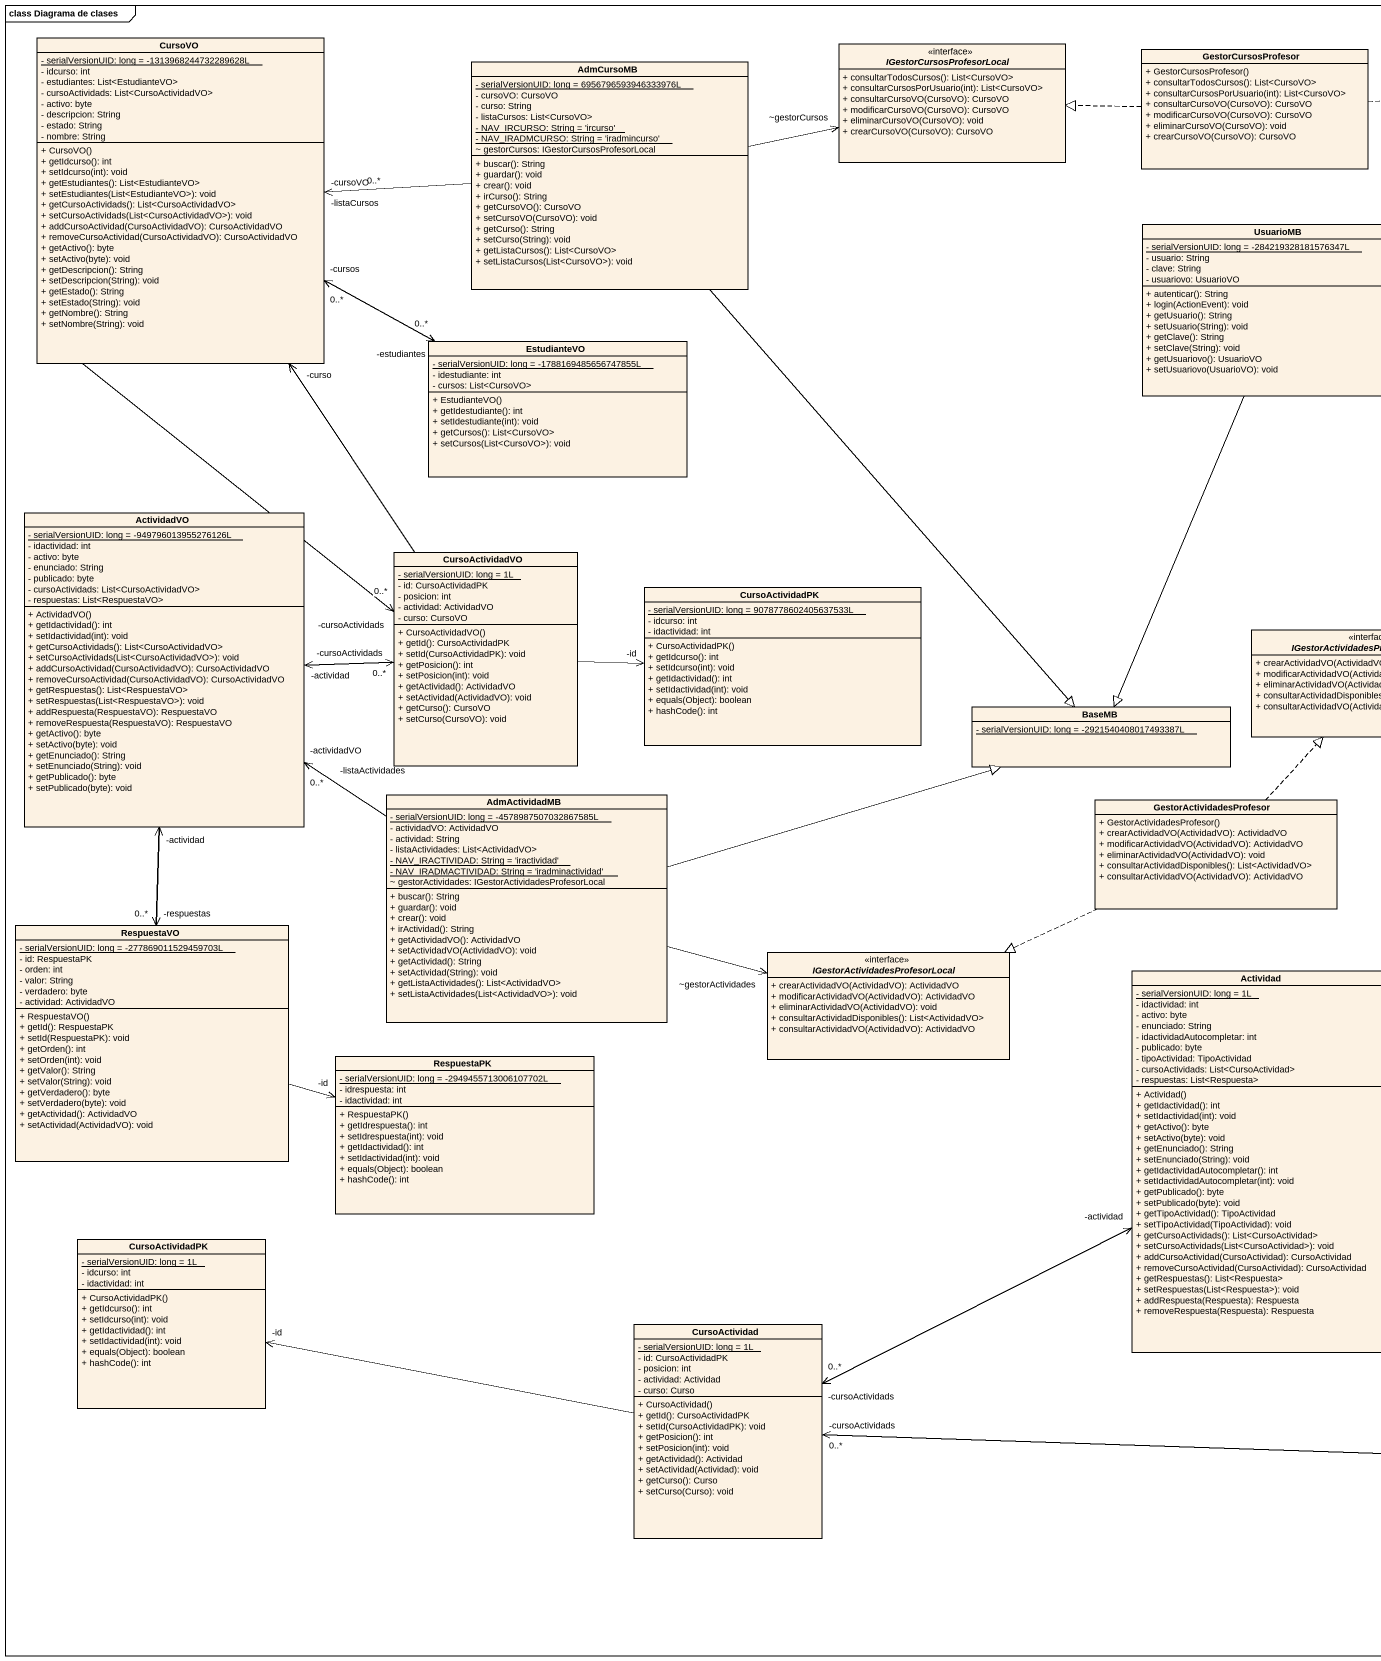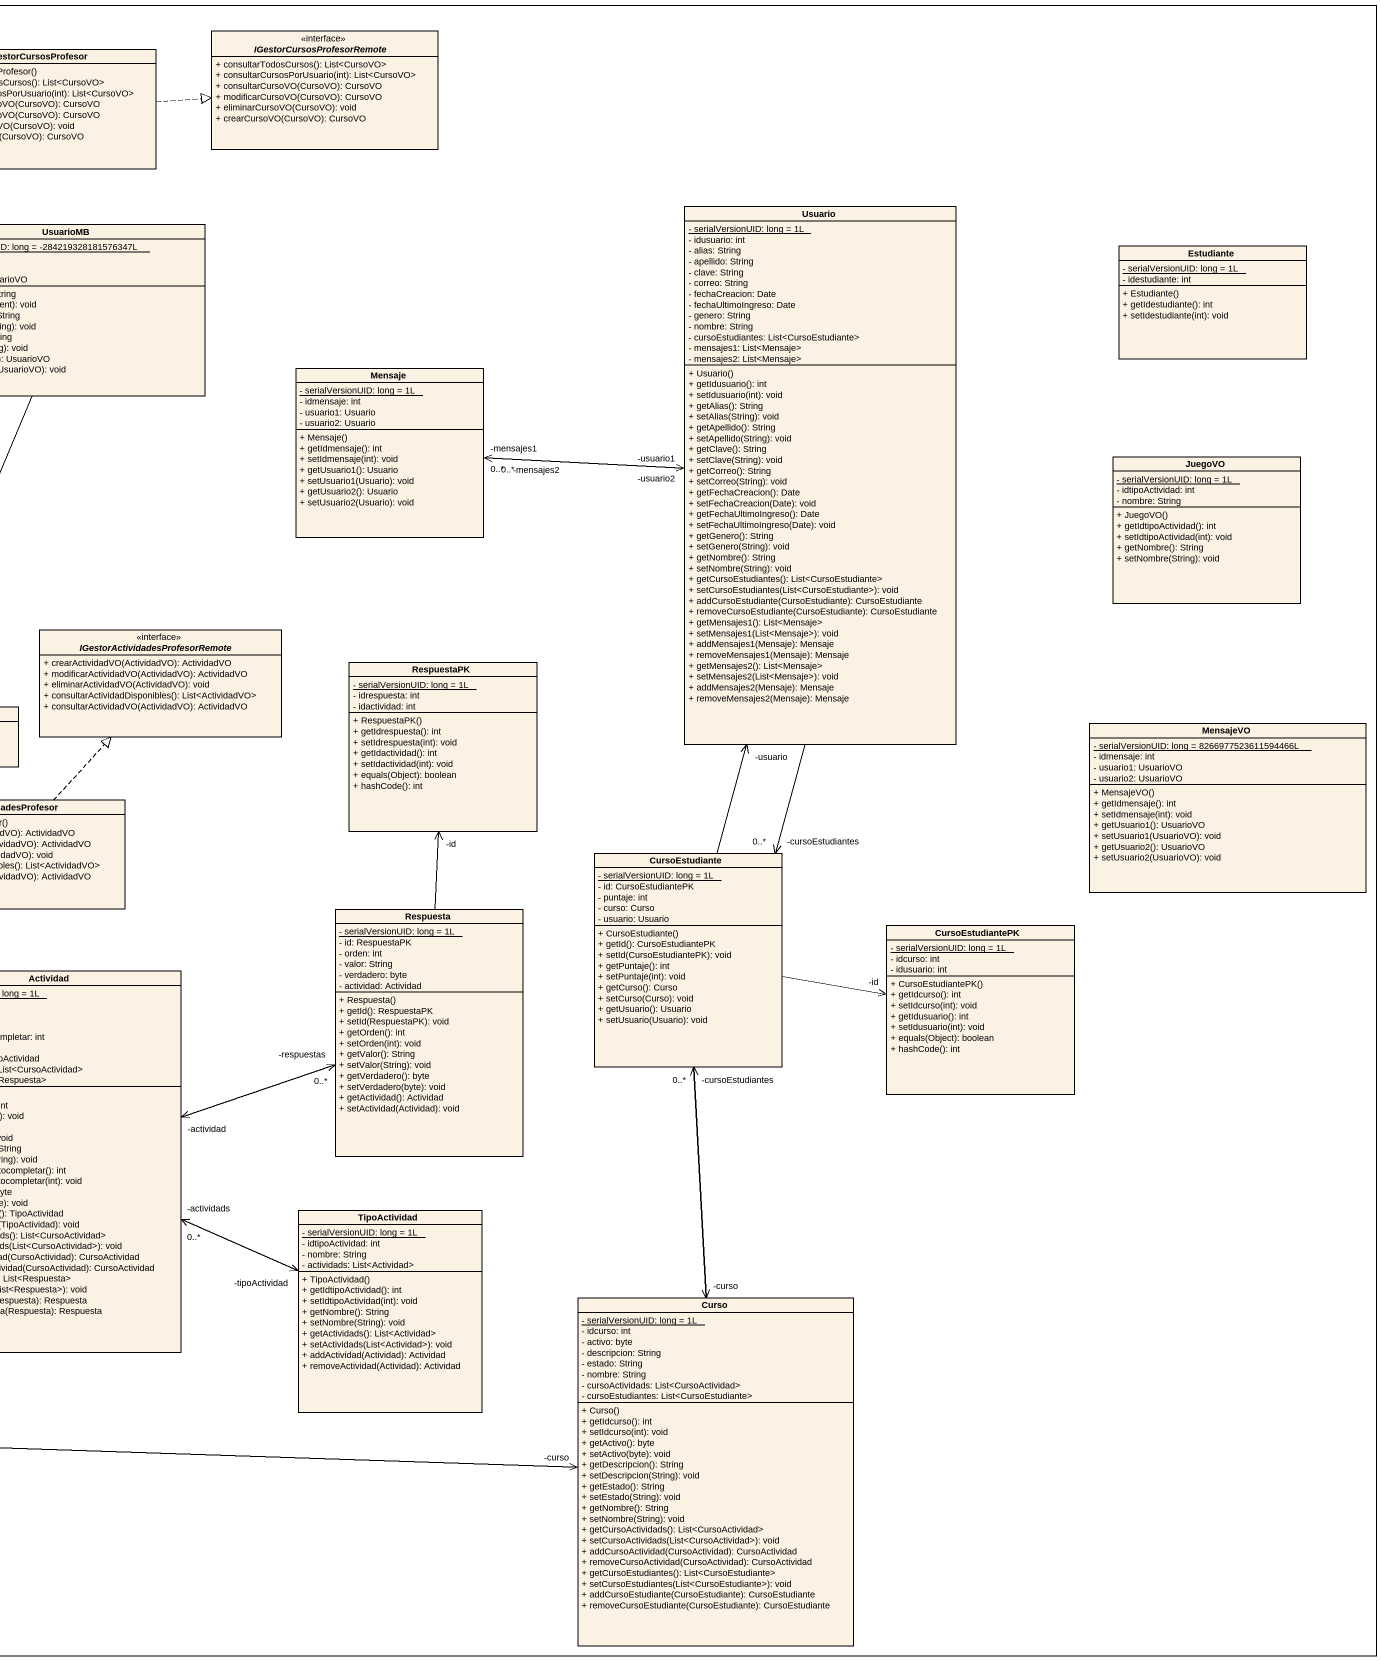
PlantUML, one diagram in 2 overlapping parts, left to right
@startuml
mainframe class Diagrama de clases
hide circle
hide empty members
skinparam classAttributeIconSize 0
class CursoVO {
  {static} - serialVersionUID: long = -1313968244732289628L
  - idcurso: int
  - estudiantes: List<EstudianteVO>
  - cursoActividads: List<CursoActividadVO>
  - activo: byte
  - descripcion: String
  - estado: String
  - nombre: String
  + CursoVO()
  + getIdcurso(): int
  + setIdcurso(int): void
  + getEstudiantes(): List<EstudianteVO>
  + setEstudiantes(List<EstudianteVO>): void
  + getCursoActividads(): List<CursoActividadVO>
  + setCursoActividads(List<CursoActividadVO>): void
  + addCursoActividad(CursoActividadVO): CursoActividadVO
  + removeCursoActividad(CursoActividadVO): CursoActividadVO
  + getActivo(): byte
  + setActivo(byte): void
  + getDescripcion(): String
  + setDescripcion(String): void
  + getEstado(): String
  + setEstado(String): void
  + getNombre(): String
  + setNombre(String): void
}
class AdmCursoMB {
  {static} - serialVersionUID: long = 6956796593946333976L
  - cursoVO: CursoVO
  - curso: String
  - listaCursos: List<CursoVO>
  {static} - NAV_IRCURSO: String = 'ircurso'
  {static} - NAV_IRADMCURSO: String = 'iradmincurso'
  ~ gestorCursos: IGestorCursosProfesorLocal
  + buscar(): String
  + guardar(): void
  + crear(): void
  + irCurso(): String
  + getCursoVO(): CursoVO
  + setCursoVO(CursoVO): void
  + getCurso(): String
  + setCurso(String): void
  + getListaCursos(): List<CursoVO>
  + setListaCursos(List<CursoVO>): void
}
interface IGestorCursosProfesorLocal <<interface>> {
  + consultarTodosCursos(): List<CursoVO>
  + consultarCursosPorUsuario(int): List<CursoVO>
  + consultarCursoVO(CursoVO): CursoVO
  + modificarCursoVO(CursoVO): CursoVO
  + eliminarCursoVO(CursoVO): void
  + crearCursoVO(CursoVO): CursoVO
}
class GestorCursosProfesor {
  + GestorCursosProfesor()
  + consultarTodosCursos(): List<CursoVO>
  + consultarCursosPorUsuario(int): List<CursoVO>
  + consultarCursoVO(CursoVO): CursoVO
  + modificarCursoVO(CursoVO): CursoVO
  + eliminarCursoVO(CursoVO): void
  + crearCursoVO(CursoVO): CursoVO
}
interface IGestorCursosProfesorRemote <<interface>> {
  + consultarTodosCursos(): List<CursoVO>
  + consultarCursosPorUsuario(int): List<CursoVO>
  + consultarCursoVO(CursoVO): CursoVO
  + modificarCursoVO(CursoVO): CursoVO
  + eliminarCursoVO(CursoVO): void
  + crearCursoVO(CursoVO): CursoVO
}
class Usuario {
  {static} - serialVersionUID: long = 1L
  - idusuario: int
  - alias: String
  - apellido: String
  - clave: String
  - correo: String
  - fechaCreacion: Date
  - fechaUltimoIngreso: Date
  - genero: String
  - nombre: String
  - cursoEstudiantes: List<CursoEstudiante>
  - mensajes1: List<Mensaje>
  - mensajes2: List<Mensaje>
  + Usuario()
  + getIdusuario(): int
  + setIdusuario(int): void
  + getAlias(): String
  + setAlias(String): void
  + getApellido(): String
  + setApellido(String): void
  + getClave(): String
  + setClave(String): void
  + getCorreo(): String
  + setCorreo(String): void
  + getFechaCreacion(): Date
  + setFechaCreacion(Date): void
  + getFechaUltimoIngreso(): Date
  + setFechaUltimoIngreso(Date): void
  + getGenero(): String
  + setGenero(String): void
  + getNombre(): String
  + setNombre(String): void
  + getCursoEstudiantes(): List<CursoEstudiante>
  + setCursoEstudiantes(List<CursoEstudiante>): void
  + addCursoEstudiante(CursoEstudiante): CursoEstudiante
  + removeCursoEstudiante(CursoEstudiante): CursoEstudiante
  + getMensajes1(): List<Mensaje>
  + setMensajes1(List<Mensaje>): void
  + addMensajes1(Mensaje): Mensaje
  + removeMensajes1(Mensaje): Mensaje
  + getMensajes2(): List<Mensaje>
  + setMensajes2(List<Mensaje>): void
  + addMensajes2(Mensaje): Mensaje
  + removeMensajes2(Mensaje): Mensaje
}
class UsuarioMB {
  {static} - serialVersionUID: long = -284219328181576347L
  - usuario: String
  - clave: String
  - usuariovo: UsuarioVO
  + autenticar(): String
  + login(ActionEvent): void
  + getUsuario(): String
  + setUsuario(String): void
  + getClave(): String
  + setClave(String): void
  + getUsuariovo(): UsuarioVO
  + setUsuariovo(UsuarioVO): void
}
class Estudiante {
  {static} - serialVersionUID: long = 1L
  - idestudiante: int
  + Estudiante()
  + getIdestudiante(): int
  + setIdestudiante(int): void
}
class EstudianteVO {
  {static} - serialVersionUID: long = -1788169485656747855L
  - idestudiante: int
  - cursos: List<CursoVO>
  + EstudianteVO()
  + getIdestudiante(): int
  + setIdestudiante(int): void
  + getCursos(): List<CursoVO>
  + setCursos(List<CursoVO>): void
}
class Mensaje {
  {static} - serialVersionUID: long = 1L
  - idmensaje: int
  - usuario1: Usuario
  - usuario2: Usuario
  + Mensaje()
  + getIdmensaje(): int
  + setIdmensaje(int): void
  + getUsuario1(): Usuario
  + setUsuario1(Usuario): void
  + getUsuario2(): Usuario
  + setUsuario2(Usuario): void
}
class JuegoVO {
  {static} - serialVersionUID: long = 1L
  - idtipoActividad: int
  - nombre: String
  + JuegoVO()
  + getIdtipoActividad(): int
  + setIdtipoActividad(int): void
  + getNombre(): String
  + setNombre(String): void
}
class ActividadVO {
  {static} - serialVersionUID: long = -949796013955276126L
  - idactividad: int
  - activo: byte
  - enunciado: String
  - publicado: byte
  - cursoActividads: List<CursoActividadVO>
  - respuestas: List<RespuestaVO>
  + ActividadVO()
  + getIdactividad(): int
  + setIdactividad(int): void
  + getCursoActividads(): List<CursoActividadVO>
  + setCursoActividads(List<CursoActividadVO>): void
  + addCursoActividad(CursoActividadVO): CursoActividadVO
  + removeCursoActividad(CursoActividadVO): CursoActividadVO
  + getRespuestas(): List<RespuestaVO>
  + setRespuestas(List<RespuestaVO>): void
  + addRespuesta(RespuestaVO): RespuestaVO
  + removeRespuesta(RespuestaVO): RespuestaVO
  + getActivo(): byte
  + setActivo(byte): void
  + getEnunciado(): String
  + setEnunciado(String): void
  + getPublicado(): byte
  + setPublicado(byte): void
}
class CursoActividadVO {
  {static} - serialVersionUID: long = 1L
  - id: CursoActividadPK
  - posicion: int
  - actividad: ActividadVO
  - curso: CursoVO
  + CursoActividadVO()
  + getId(): CursoActividadPK
  + setId(CursoActividadPK): void
  + getPosicion(): int
  + setPosicion(int): void
  + getActividad(): ActividadVO
  + setActividad(ActividadVO): void
  + getCurso(): CursoVO
  + setCurso(CursoVO): void
}
class CursoActividadPK {
  {static} - serialVersionUID: long = 9078778602405637533L
  - idcurso: int
  - idactividad: int
  + CursoActividadPK()
  + getIdcurso(): int
  + setIdcurso(int): void
  + getIdactividad(): int
  + setIdactividad(int): void
  + equals(Object): boolean
  + hashCode(): int
}
interface "IGestorActividadesProfesorRemote" as IGestorActividadesProfesorRe <<interface>> {
  + crearActividadVO(ActividadVO): ActividadVO
  + modificarActividadVO(ActividadVO): ActividadVO
  + eliminarActividadVO(ActividadVO): void
  + consultarActividadDisponibles(): List<ActividadVO>
  + consultarActividadVO(ActividadVO): ActividadVO
}
class RespuestaPK {
  {static} - serialVersionUID: long = 1L
  - idrespuesta: int
  - idactividad: int
  + RespuestaPK()
  + getIdrespuesta(): int
  + setIdrespuesta(int): void
  + getIdactividad(): int
  + setIdactividad(int): void
  + equals(Object): boolean
  + hashCode(): int
}
class BaseMB {
  {static} - serialVersionUID: long = -2921540408017493387L
}
class MensajeVO {
  {static} - serialVersionUID: long = 8266977523611594466L
  - idmensaje: int
  - usuario1: UsuarioVO
  - usuario2: UsuarioVO
  + MensajeVO()
  + getIdmensaje(): int
  + setIdmensaje(int): void
  + getUsuario1(): UsuarioVO
  + setUsuario1(UsuarioVO): void
  + getUsuario2(): UsuarioVO
  + setUsuario2(UsuarioVO): void
}
class AdmActividadMB {
  {static} - serialVersionUID: long = -4578987507032867585L
  - actividadVO: ActividadVO
  - actividad: String
  - listaActividades: List<ActividadVO>
  {static} - NAV_IRACTIVIDAD: String = 'iractividad'
  {static} - NAV_IRADMACTIVIDAD: String = 'iradminactividad'
  ~ gestorActividades: IGestorActividadesProfesorLocal
  + buscar(): String
  + guardar(): void
  + crear(): void
  + irActividad(): String
  + getActividadVO(): ActividadVO
  + setActividadVO(ActividadVO): void
  + getActividad(): String
  + setActividad(String): void
  + getListaActividades(): List<ActividadVO>
  + setListaActividades(List<ActividadVO>): void
}
class GestorActividadesProfesor {
  + GestorActividadesProfesor()
  + crearActividadVO(ActividadVO): ActividadVO
  + modificarActividadVO(ActividadVO): ActividadVO
  + eliminarActividadVO(ActividadVO): void
  + consultarActividadDisponibles(): List<ActividadVO>
  + consultarActividadVO(ActividadVO): ActividadVO
}
class CursoEstudiante {
  {static} - serialVersionUID: long = 1L
  - id: CursoEstudiantePK
  - puntaje: int
  - curso: Curso
  - usuario: Usuario
  + CursoEstudiante()
  + getId(): CursoEstudiantePK
  + setId(CursoEstudiantePK): void
  + getPuntaje(): int
  + setPuntaje(int): void
  + getCurso(): Curso
  + setCurso(Curso): void
  + getUsuario(): Usuario
  + setUsuario(Usuario): void
}
class Respuesta {
  {static} - serialVersionUID: long = 1L
  - id: RespuestaPK
  - orden: int
  - valor: String
  - verdadero: byte
  - actividad: Actividad
  + Respuesta()
  + getId(): RespuestaPK
  + setId(RespuestaPK): void
  + getOrden(): int
  + setOrden(int): void
  + getValor(): String
  + setValor(String): void
  + getVerdadero(): byte
  + setVerdadero(byte): void
  + getActividad(): Actividad
  + setActividad(Actividad): void
}
class RespuestaVO {
  {static} - serialVersionUID: long = -277869011529459703L
  - id: RespuestaPK
  - orden: int
  - valor: String
  - verdadero: byte
  - actividad: ActividadVO
  + RespuestaVO()
  + getId(): RespuestaPK
  + setId(RespuestaPK): void
  + getOrden(): int
  + setOrden(int): void
  + getValor(): String
  + setValor(String): void
  + getVerdadero(): byte
  + setVerdadero(byte): void
  + getActividad(): ActividadVO
  + setActividad(ActividadVO): void
}
interface "IGestorActividadesProfesorLocal" as IGestorActividadesProfesorLo <<interface>> {
  + crearActividadVO(ActividadVO): ActividadVO
  + modificarActividadVO(ActividadVO): ActividadVO
  + eliminarActividadVO(ActividadVO): void
  + consultarActividadDisponibles(): List<ActividadVO>
  + consultarActividadVO(ActividadVO): ActividadVO
}
class CursoEstudiantePK {
  {static} - serialVersionUID: long = 1L
  - idcurso: int
  - idusuario: int
  + CursoEstudiantePK()
  + getIdcurso(): int
  + setIdcurso(int): void
  + getIdusuario(): int
  + setIdusuario(int): void
  + equals(Object): boolean
  + hashCode(): int
}
class Actividad {
  {static} - serialVersionUID: long = 1L
  - idactividad: int
  - activo: byte
  - enunciado: String
  - idactividadAutocompletar: int
  - publicado: byte
  - tipoActividad: TipoActividad
  - cursoActividads: List<CursoActividad>
  - respuestas: List<Respuesta>
  + Actividad()
  + getIdactividad(): int
  + setIdactividad(int): void
  + getActivo(): byte
  + setActivo(byte): void
  + getEnunciado(): String
  + setEnunciado(String): void
  + getIdactividadAutocompletar(): int
  + setIdactividadAutocompletar(int): void
  + getPublicado(): byte
  + setPublicado(byte): void
  + getTipoActividad(): TipoActividad
  + setTipoActividad(TipoActividad): void
  + getCursoActividads(): List<CursoActividad>
  + setCursoActividads(List<CursoActividad>): void
  + addCursoActividad(CursoActividad): CursoActividad
  + removeCursoActividad(CursoActividad): CursoActividad
  + getRespuestas(): List<Respuesta>
  + setRespuestas(List<Respuesta>): void
  + addRespuesta(Respuesta): Respuesta
  + removeRespuesta(Respuesta): Respuesta
}
class "RespuestaPK" as RespuestaPK_2 {
  {static} - serialVersionUID: long = -2949455713006107702L
  - idrespuesta: int
  - idactividad: int
  + RespuestaPK()
  + getIdrespuesta(): int
  + setIdrespuesta(int): void
  + getIdactividad(): int
  + setIdactividad(int): void
  + equals(Object): boolean
  + hashCode(): int
}
class TipoActividad {
  {static} - serialVersionUID: long = 1L
  - idtipoActividad: int
  - nombre: String
  - actividads: List<Actividad>
  + TipoActividad()
  + getIdtipoActividad(): int
  + setIdtipoActividad(int): void
  + getNombre(): String
  + setNombre(String): void
  + getActividads(): List<Actividad>
  + setActividads(List<Actividad>): void
  + addActividad(Actividad): Actividad
  + removeActividad(Actividad): Actividad
}
class "CursoActividadPK" as CursoActividadPK_2 {
  {static} - serialVersionUID: long = 1L
  - idcurso: int
  - idactividad: int
  + CursoActividadPK()
  + getIdcurso(): int
  + setIdcurso(int): void
  + getIdactividad(): int
  + setIdactividad(int): void
  + equals(Object): boolean
  + hashCode(): int
}
class Curso {
  {static} - serialVersionUID: long = 1L
  - idcurso: int
  - activo: byte
  - descripcion: String
  - estado: String
  - nombre: String
  - cursoActividads: List<CursoActividad>
  - cursoEstudiantes: List<CursoEstudiante>
  + Curso()
  + getIdcurso(): int
  + setIdcurso(int): void
  + getActivo(): byte
  + setActivo(byte): void
  + getDescripcion(): String
  + setDescripcion(String): void
  + getEstado(): String
  + setEstado(String): void
  + getNombre(): String
  + setNombre(String): void
  + getCursoActividads(): List<CursoActividad>
  + setCursoActividads(List<CursoActividad>): void
  + addCursoActividad(CursoActividad): CursoActividad
  + removeCursoActividad(CursoActividad): CursoActividad
  + getCursoEstudiantes(): List<CursoEstudiante>
  + setCursoEstudiantes(List<CursoEstudiante>): void
  + addCursoEstudiante(CursoEstudiante): CursoEstudiante
  + removeCursoEstudiante(CursoEstudiante): CursoEstudiante
}
class CursoActividad {
  {static} - serialVersionUID: long = 1L
  - id: CursoActividadPK
  - posicion: int
  - actividad: Actividad
  - curso: Curso
  + CursoActividad()
  + getId(): CursoActividadPK
  + setId(CursoActividadPK): void
  + getPosicion(): int
  + setPosicion(int): void
  + getActividad(): Actividad
  + setActividad(Actividad): void
  + getCurso(): Curso
  + setCurso(Curso): void
}
CursoVO -right-> "-estudiantes\n0..*" EstudianteVO
CursoVO --> "-cursoActividads\n0..*" CursoActividadVO
AdmCursoMB -left-> "-cursoVO" CursoVO
AdmCursoMB -left-> "-listaCursos\n0..*" CursoVO
AdmCursoMB -right-> "~gestorCursos" IGestorCursosProfesorLocal
AdmCursoMB --|> BaseMB
GestorCursosProfesor .left.|> IGestorCursosProfesorLocal
GestorCursosProfesor .right.|> IGestorCursosProfesorRemote
Usuario -left-> "-mensajes1\n0..*" Mensaje
Usuario -left-> "-mensajes2\n0..*" Mensaje
Usuario --> "-cursoEstudiantes\n0..*" CursoEstudiante
UsuarioMB --|> BaseMB
EstudianteVO -left-> "-cursos\n0..*" CursoVO
Mensaje -right-> "-usuario1" Usuario
Mensaje -right-> "-usuario2" Usuario
ActividadVO -right-> "-cursoActividads\n0..*" CursoActividadVO
ActividadVO --> "-respuestas\n0..*" RespuestaVO
CursoActividadVO -up-> "-curso" CursoVO
CursoActividadVO -left-> "-actividad" ActividadVO
CursoActividadVO -right-> "-id" CursoActividadPK
AdmActividadMB -up-> "-actividadVO" ActividadVO
AdmActividadMB -up-> "-listaActividades\n0..*" ActividadVO
AdmActividadMB -right-|> BaseMB
AdmActividadMB -right-> "~gestorActividades" IGestorActividadesProfesorLo
GestorActividadesProfesor .up.|> IGestorActividadesProfesorRe
GestorActividadesProfesor .left.|> IGestorActividadesProfesorLo
CursoEstudiante -up-> "-usuario" Usuario
CursoEstudiante -right-> "-id" CursoEstudiantePK
CursoEstudiante --> "-curso" Curso
Respuesta -up-> "-id" RespuestaPK
Respuesta -left-> "-actividad" Actividad
RespuestaVO -up-> "-actividad" ActividadVO
RespuestaVO -right-> "-id" RespuestaPK_2
Actividad -right-> "-respuestas\n0..*" Respuesta
Actividad -right-> "-tipoActividad" TipoActividad
Actividad -left-> "-cursoActividads\n0..*" CursoActividad
TipoActividad -left-> "-actividads\n0..*" Actividad
Curso -up-> "-cursoEstudiantes\n0..*" CursoEstudiante
Curso -left-> "-cursoActividads\n0..*" CursoActividad
CursoActividad -right-> "-actividad" Actividad
CursoActividad -left-> "-id" CursoActividadPK_2
CursoActividad -right-> "-curso" Curso
@enduml
